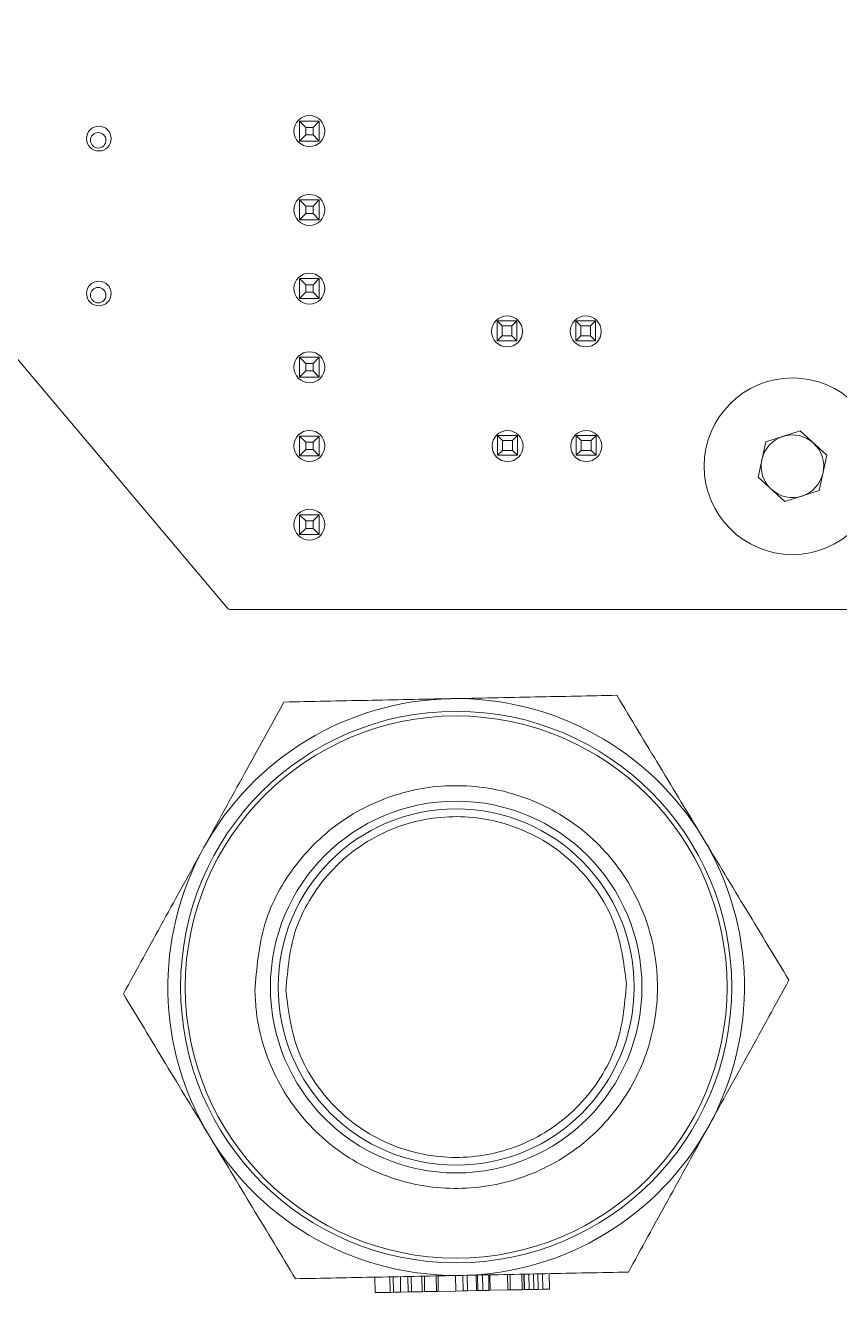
# Model space of a CAD drawing. Header units: millimetres. Extents: x -1 to 210, y -10 to 305.
# Drawn here: x 70.52 to 96.81, y 100.62 to 141.52 of the extents above; entities that cross this region are included whole.
import ezdxf

# ---------------------------------------------------------------- set-up
doc = ezdxf.new("R2010")
doc.units = ezdxf.units.MM

msp = doc.modelspace()

# ---------------------------------------------------------------- linework, layer by layer
at = {"color": 7, "linetype": 'Continuous', "lineweight": 15}
for p, q in [((39.042, 167.709), (77.042, 122.709)), ((79.369, 138.426), (80.009, 138.426)), ((79.369, 138.426), (79.569, 138.226)), ((79.369, 137.786), (79.369, 138.426)), ((80.009, 138.426), (79.809, 138.226)), ((80.009, 138.426), (80.009, 137.786)), ((79.569, 137.986), (79.369, 137.786)), ((79.569, 138.226), (79.569, 137.986)), ((79.809, 138.226), (79.569, 138.226)), ((79.569, 137.986), (79.809, 137.986)), ((79.809, 138.226), (79.809, 137.986)), ((79.809, 137.986), (80.009, 137.786)), ((80.009, 137.786), (79.369, 137.786)), ((79.369, 135.246), (79.369, 135.886)), ((79.369, 135.886), (79.569, 135.686)), ((79.369, 135.886), (80.009, 135.886)), ((80.009, 135.886), (79.809, 135.686)), ((80.009, 135.886), (80.009, 135.246)), ((79.569, 135.446), (79.369, 135.246)), ((79.569, 135.686), (79.569, 135.446)), ((79.809, 135.686), (79.569, 135.686)), ((79.569, 135.446), (79.809, 135.446)), ((79.809, 135.686), (79.809, 135.446)), ((79.809, 135.446), (80.009, 135.246)), ((80.009, 135.246), (79.369, 135.246)), ((79.369, 132.706), (79.369, 133.346)), ((79.569, 133.146), (79.369, 133.346)), ((79.369, 133.346), (80.009, 133.346)), ((79.569, 133.146), (79.569, 132.906)), ((79.809, 133.146), (79.569, 133.146)), ((80.009, 133.346), (79.809, 133.146)), ((79.809, 132.906), (79.809, 133.146)), ((80.009, 133.346), (80.009, 132.706)), ((79.569, 132.906), (79.369, 132.706)), ((80.009, 132.706), (79.369, 132.706)), ((79.809, 132.906), (79.569, 132.906)), ((80.009, 132.706), (79.809, 132.906)), ((85.752, 131.983), (85.912, 131.823)), ((85.752, 131.983), (86.392, 131.983)), ((85.752, 131.343), (85.752, 131.983)), ((85.912, 131.823), (86.232, 131.823)), ((85.912, 131.823), (85.912, 131.503)), ((86.232, 131.823), (86.392, 131.983)), ((86.232, 131.823), (86.232, 131.503)), ((86.392, 131.983), (86.392, 131.343)), ((88.292, 131.343), (88.292, 131.983)), ((88.292, 131.983), (88.452, 131.823)), ((88.292, 131.983), (88.932, 131.983)), ((88.452, 131.823), (88.452, 131.503)), ((88.452, 131.823), (88.772, 131.823)), ((88.772, 131.823), (88.932, 131.983)), ((88.772, 131.823), (88.772, 131.503)), ((88.932, 131.983), (88.932, 131.343)), ((85.752, 131.343), (85.912, 131.503)), ((86.392, 131.343), (85.752, 131.343)), ((85.912, 131.503), (86.232, 131.503)), ((86.232, 131.503), (86.392, 131.343)), ((88.292, 131.343), (88.452, 131.503)), ((88.932, 131.343), (88.292, 131.343)), ((88.452, 131.503), (88.772, 131.503)), ((88.772, 131.503), (88.932, 131.343)), ((79.369, 130.166), (79.369, 130.806)), ((79.569, 130.606), (79.369, 130.806)), ((79.369, 130.806), (80.009, 130.806)), ((79.569, 130.606), (79.569, 130.366)), ((79.809, 130.606), (79.569, 130.606)), ((80.009, 130.806), (79.809, 130.606)), ((79.809, 130.366), (79.809, 130.606)), ((80.009, 130.806), (80.009, 130.166)), ((79.569, 130.366), (79.369, 130.166)), ((80.009, 130.166), (79.369, 130.166)), ((79.809, 130.366), (79.569, 130.366)), ((80.009, 130.166), (79.809, 130.366)), ((79.369, 127.626), (79.369, 128.266)), ((79.569, 128.066), (79.369, 128.266)), ((79.369, 128.266), (80.009, 128.266)), ((79.569, 128.066), (79.569, 127.826)), ((79.809, 128.066), (79.569, 128.066)), ((80.009, 128.266), (79.809, 128.066)), ((79.809, 127.826), (79.809, 128.066)), ((80.009, 128.266), (80.009, 127.626)), ((85.767, 127.643), (85.767, 128.283)), ((85.767, 128.283), (85.927, 128.123)), ((85.767, 128.283), (86.407, 128.283)), ((85.927, 128.123), (85.927, 127.803)), ((85.927, 128.123), (86.247, 128.123)), ((86.247, 128.123), (86.407, 128.283)), ((86.247, 128.123), (86.247, 127.803)), ((86.407, 128.283), (86.407, 127.643)), ((88.307, 128.283), (88.467, 128.123)), ((88.307, 128.283), (88.947, 128.283)), ((88.307, 127.643), (88.307, 128.283)), ((88.467, 128.123), (88.467, 127.803)), ((88.467, 128.123), (88.787, 128.123)), ((88.787, 128.123), (88.947, 128.283)), ((88.787, 128.123), (88.787, 127.803)), ((88.947, 128.283), (88.947, 127.643)), ((94.178, 126.935), (94.425, 128.075)), ((94.425, 128.075), (95.535, 128.431)), ((95.535, 128.431), (96.399, 127.648)), ((79.569, 127.826), (79.369, 127.626)), ((80.009, 127.626), (79.369, 127.626)), ((79.809, 127.826), (79.569, 127.826)), ((80.009, 127.626), (79.809, 127.826)), ((85.767, 127.643), (85.927, 127.803)), ((86.407, 127.643), (85.767, 127.643)), ((85.927, 127.803), (86.247, 127.803)), ((86.247, 127.803), (86.407, 127.643)), ((88.307, 127.643), (88.467, 127.803)), ((88.947, 127.643), (88.307, 127.643)), ((88.467, 127.803), (88.787, 127.803)), ((88.787, 127.803), (88.947, 127.643)), ((96.399, 127.648), (96.153, 126.508)), ((95.043, 126.151), (94.178, 126.935)), ((96.153, 126.508), (95.043, 126.151)), ((79.369, 125.086), (79.369, 125.726)), ((79.369, 125.726), (79.569, 125.526)), ((79.369, 125.726), (80.009, 125.726)), ((80.009, 125.726), (79.809, 125.526)), ((80.009, 125.726), (80.009, 125.086)), ((79.569, 125.286), (79.369, 125.086)), ((79.569, 125.526), (79.569, 125.286)), ((79.809, 125.526), (79.569, 125.526)), ((79.569, 125.286), (79.809, 125.286)), ((79.809, 125.526), (79.809, 125.286)), ((79.809, 125.286), (80.009, 125.086)), ((80.009, 125.086), (79.369, 125.086)), ((77.139, 122.664), (131.139, 122.664)), ((81.814, 100.616), (81.804, 101.116)), ((82.294, 100.626), (82.284, 101.125)), ((82.4, 100.628), (82.39, 101.128)), ((82.626, 101.132), (82.636, 100.632)), ((82.876, 100.637), (82.866, 101.137)), ((82.982, 100.639), (82.972, 101.139)), ((83.335, 100.646), (83.325, 101.146)), ((83.401, 101.148), (83.411, 100.648)), ((83.785, 101.156), (83.795, 100.656)), ((83.843, 101.157), (83.853, 100.657)), ((84.418, 100.668), (84.408, 101.168)), ((84.659, 100.673), (84.649, 101.173)), ((84.792, 100.676), (84.782, 101.176)), ((85.076, 101.182), (85.086, 100.682)), ((85.12, 101.183), (85.13, 100.683)), ((85.275, 101.186), (85.285, 100.686)), ((85.479, 101.19), (85.489, 100.69)), ((85.52, 101.191), (85.53, 100.691)), ((86.095, 100.702), (86.085, 101.202)), ((86.168, 101.204), (86.178, 100.704)), ((86.552, 101.211), (86.562, 100.712)), ((86.621, 100.713), (86.611, 101.213)), ((86.634, 100.713), (86.624, 101.213)), ((86.789, 100.716), (86.779, 101.216)), ((86.933, 100.719), (86.923, 101.219)), ((87.075, 100.722), (87.065, 101.222)), ((87.232, 100.725), (87.222, 101.225)), ((87.438, 100.729), (87.428, 101.229)), ((82.294, 100.626), (82.4, 100.628)), ((82.4, 100.628), (82.636, 100.632)), ((82.636, 100.632), (82.876, 100.637)), ((82.876, 100.637), (82.982, 100.639)), ((82.982, 100.639), (83.335, 100.646)), ((83.335, 100.646), (83.411, 100.648)), ((83.795, 100.656), (83.411, 100.648)), ((83.795, 100.656), (83.853, 100.657)), ((84.418, 100.668), (83.853, 100.657)), ((84.659, 100.673), (84.418, 100.668)), ((84.792, 100.676), (84.659, 100.673)), ((85.086, 100.682), (84.792, 100.676)), ((85.086, 100.682), (85.13, 100.683)), ((85.285, 100.686), (85.13, 100.683)), ((85.489, 100.69), (85.285, 100.686)), ((85.489, 100.69), (85.53, 100.691)), ((86.095, 100.702), (85.53, 100.691)), ((86.095, 100.702), (86.178, 100.704)), ((86.562, 100.712), (86.178, 100.704)), ((86.562, 100.712), (86.621, 100.713)), ((86.621, 100.713), (86.634, 100.713)), ((86.634, 100.713), (86.789, 100.716)), ((86.789, 100.716), (86.933, 100.719)), ((86.933, 100.719), (87.075, 100.722)), ((87.075, 100.722), (87.232, 100.725)), ((87.438, 100.729), (87.232, 100.725)), ((81.814, 100.616), (82.294, 100.626))]:
    msp.add_line(p, q, dxfattribs=at)
for centre, radius in [((72.889, 137.866), 0.4), ((79.689, 138.106), 0.5), ((72.869, 137.812), 0.25), ((79.689, 135.566), 0.5), ((79.689, 133.026), 0.5), ((72.889, 132.866), 0.4), ((72.869, 132.812), 0.25), ((86.074, 131.641), 0.5), ((88.614, 131.641), 0.5), ((79.689, 130.486), 0.5), ((95.289, 127.291), 2.85), ((79.689, 127.946), 0.5), ((86.089, 127.941), 0.5), ((88.629, 127.941), 0.5), ((79.689, 125.406), 0.5), ((84.429, 110.48), 8.9), ((84.429, 110.48), 8.75), ((84.429, 110.48), 6), ((84.429, 110.48), 5.75)]:
    msp.add_circle(centre, radius, dxfattribs=at)
for centre, radius, start, end in [((72.869, 137.812), 0.25, 0, 180), ((72.869, 132.812), 0.25, 0, 180), ((95.289, 127.291), 1.01, 107.8079, 167.8079), ((95.289, 127.291), 1.01, 47.8079, 107.8079), ((95.289, 127.291), 1.01, 347.8079, 47.8079), ((95.289, 127.291), 1.01, 167.8079, 227.8079), ((95.289, 127.291), 1.01, 287.8079, 347.8079), ((95.289, 127.291), 1.01, 227.8079, 287.8079), ((77.135, 122.783), 0.118, 218.2931, 271.9321), ((84.429, 110.48), 9.31, 91.1546, 151.1546), ((84.429, 110.48), 9.31, 31.1546, 91.1546), ((84.429, 110.48), 9.31, 151.1546, 211.1546), ((84.429, 110.48), 9.31, 331.1546, 31.1546), ((84.429, 110.48), 9.31, 271.1546, 331.1546), ((84.429, 110.48), 9.31, 211.1546, 271.1546)]:
    msp.add_arc(centre, radius, start, end, dxfattribs=at)
for points, knots in [([(89.615, 119.896), (88.742, 119.879), (86.981, 119.843), (85.16, 119.807), (84.241, 119.788)], [0, 0, 0, 0, 0.495458, 1, 1, 1, 1]), ([(92.396, 115.297), (91.93, 116.067), (90.987, 117.626), (90.076, 119.134), (89.615, 119.896)], [0, 0, 0, 0, 0.494511, 1, 1, 1, 1]), ([(78.867, 119.68), (78.446, 118.915), (77.596, 117.372), (76.717, 115.777), (76.274, 114.972)], [0, 0, 0, 0, 0.495458, 1, 1, 1, 1]), ([(84.241, 119.788), (83.341, 119.77), (81.52, 119.733), (79.758, 119.698), (78.867, 119.68)], [0, 0, 0, 0, 0.494511, 1, 1, 1, 1]), ([(77.93, 110.349), (77.987, 111.082), (78.101, 112.546), (79.182, 114.514), (80.802, 116.026), (82.845, 116.913), (85.063, 117.074), (87.21, 116.493), (89.043, 115.233), (90.356, 113.439), (90.853, 111.793), (90.976, 110.113), (90.723, 108.413), (89.684, 106.447), (88.053, 104.935), (86.013, 104.048), (83.794, 103.886), (81.648, 104.468), (79.813, 105.728), (78.505, 107.522), (77.992, 109.167), (77.942, 110.122), (77.93, 110.349)], [0, 0, 0, 0, 0.053686, 0.107372, 0.161059, 0.214745, 0.268431, 0.322117, 0.375804, 0.42949, 0.483176, 0.5, 0.553686, 0.607372, 0.661059, 0.714745, 0.768431, 0.822117, 0.875804, 0.92949, 0.983176, 1, 1, 1, 1]), ([(78.93, 110.369), (78.989, 111.063), (79.081, 112.129), (79.741, 113.423), (80.433, 114.317), (81.299, 115.049), (82.566, 115.739), (84.315, 116.112), (86.078, 115.81), (87.371, 115.172), (88.267, 114.475), (88.994, 113.61), (89.706, 112.343), (89.84, 111.281), (89.927, 110.591)], [0, 0, 0, 0, 0.119728, 0.18418, 0.25, 0.31582, 0.380271, 0.5, 0.619728, 0.68418, 0.75, 0.81582, 0.880271, 1, 1, 1, 1]), ([(76.274, 114.972), (75.839, 114.183), (74.961, 112.588), (74.111, 111.044), (73.681, 110.264)], [0, 0, 0, 0, 0.494511, 1, 1, 1, 1]), ([(95.176, 110.697), (94.725, 111.444), (93.813, 112.952), (92.871, 114.51), (92.396, 115.297)], [0, 0, 0, 0, 0.495458, 1, 1, 1, 1]), ([(89.927, 110.591), (89.868, 109.898), (89.776, 108.832), (89.117, 107.537), (88.425, 106.643), (87.558, 105.911), (86.291, 105.221), (84.542, 104.849), (82.779, 105.15), (81.486, 105.789), (80.59, 106.485), (79.863, 107.351), (79.152, 108.617), (79.017, 109.679), (78.93, 110.369)], [0, 0, 0, 0, 0.119728, 0.18418, 0.25, 0.31582, 0.380271, 0.5, 0.619728, 0.68418, 0.75, 0.81582, 0.880272, 1, 1, 1, 1]), ([(92.583, 105.989), (93.018, 106.778), (93.896, 108.373), (94.747, 109.917), (95.176, 110.697)], [0, 0, 0, 0, 0.494511, 1, 1, 1, 1]), ([(73.681, 110.264), (74.132, 109.517), (75.044, 108.009), (75.986, 106.45), (76.462, 105.664)], [0, 0, 0, 0, 0.495458, 1, 1, 1, 1]), ([(89.99, 101.281), (90.411, 102.045), (91.261, 103.589), (92.14, 105.184), (92.583, 105.989)], [0, 0, 0, 0, 0.495458, 1, 1, 1, 1]), ([(76.462, 105.664), (76.927, 104.893), (77.87, 103.335), (78.781, 101.826), (79.242, 101.064)], [0, 0, 0, 0, 0.494511, 1, 1, 1, 1]), ([(79.242, 101.064), (80.115, 101.082), (81.876, 101.117), (83.697, 101.154), (84.616, 101.172)], [0, 0, 0, 0, 0.495458, 1, 1, 1, 1]), ([(84.616, 101.172), (85.517, 101.191), (87.338, 101.227), (89.099, 101.263), (89.99, 101.281)], [0, 0, 0, 0, 0.494511, 1, 1, 1, 1])]:
    msp.add_open_spline(points, degree=3, knots=knots, dxfattribs=at)

doc.saveas('drawing.dxf')
